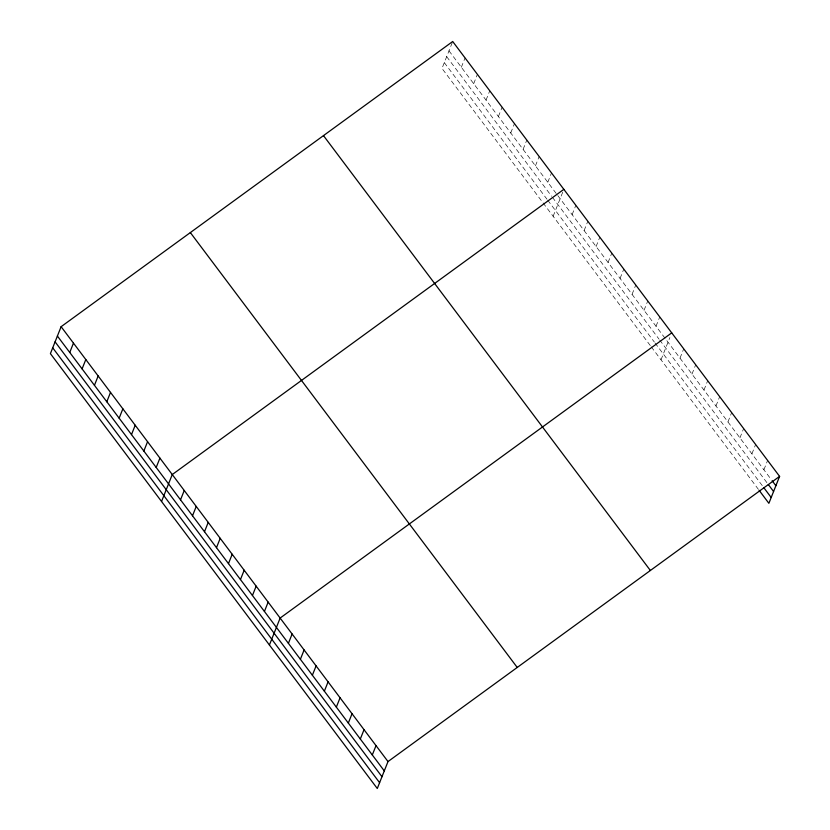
<?xml version="1.0" encoding="UTF-8"?>
<svg xmlns="http://www.w3.org/2000/svg" width="830" height="830" viewBox="0 0 830 830"><rect width="100%" height="100%" fill="white"/><g stroke="black" fill="none" stroke-linecap="round" stroke-linejoin="round"><path stroke-width="0.62" stroke-dasharray="4.15 3.11" d="M452.246 42.662L441.996 68.433L542.332 201.918M461.345 67.261L465.059 57.924M473.691 83.695L477.406 74.358M486.038 100.119L489.762 90.781M498.394 116.553L502.109 107.215M510.74 132.976L514.455 123.639M523.087 149.41L526.801 140.073M535.443 165.834L539.158 156.497M547.79 182.268L551.504 172.931M553.133 216.288L563.394 190.526M572.119 214.638L575.844 205.3M584.113 230.584L587.827 221.247M596.096 246.531L599.81 237.193M608.079 262.477L611.793 253.14M620.072 278.424L623.787 269.086M632.055 294.37L635.77 285.032M644.038 310.316L647.753 300.979M656.022 326.263L659.746 316.925M661.012 359.795L669.872 337.54M679.998 358.155L683.713 348.818M691.981 374.091L695.696 364.764M703.975 390.038L707.689 380.7M715.958 405.984L719.672 396.647M727.941 421.931L731.655 412.593M739.924 437.877L743.649 428.539M751.918 453.823L755.632 444.486M763.901 469.77L767.615 460.432M448.999 50.838L557.054 194.583M557.822 195.61L771.392 479.74M446.685 56.648L551.649 196.285M552.427 197.312L658.958 339.045M659.705 340.041L767.584 483.548M444.299 62.624L546.96 199.19M547.727 200.217L654.331 342.033M655.077 343.029L762.957 486.536M543.1 202.945L650.523 345.851M651.27 346.847L758.402 489.358"/><path stroke-width="1.25" d="M61.119 326.688L50.402 353.622L377.287 788.5L388.004 761.567L779.598 476.379L452.713 41.5L61.119 326.688L388.004 761.567M69.751 352.46L73.465 343.122M82.097 368.883L85.812 359.546M94.444 385.317L98.158 375.98M106.8 401.741L110.515 392.403M119.147 418.175L122.861 408.837M131.493 434.598L135.207 425.261M143.849 451.032L147.564 441.695M156.196 467.456L159.91 458.119M161.539 501.476L172.256 474.553L563.85 189.354M180.525 499.836L184.239 490.499M192.519 515.772L196.233 506.445M204.502 531.719L208.216 522.381M216.485 547.665L220.199 538.328M228.468 563.612L232.193 554.274M240.461 579.558L244.176 570.22M252.445 595.504L256.159 586.167M264.428 611.451L268.142 602.113M269.418 644.993L280.135 618.06L671.729 332.872M288.404 643.343L292.119 634.006M300.387 659.29L304.102 649.952M312.37 675.236L316.095 665.899M324.364 691.183L328.078 681.845M336.347 707.119L340.061 697.791M348.33 723.065L352.045 713.727M360.324 739.011L364.038 729.674M372.307 754.958L376.021 745.62M779.598 476.379L768.881 503.312L759.149 490.354M772.139 480.736L775.884 485.716M768.331 484.544L773.581 491.526M763.704 487.542L771.195 497.502M323.482 135.612L650.378 570.49M190.34 232.576L517.235 667.455M57.395 336.026L384.29 770.904M55.091 341.836L381.976 776.714M52.705 347.812L379.601 782.69"/></g></svg>
